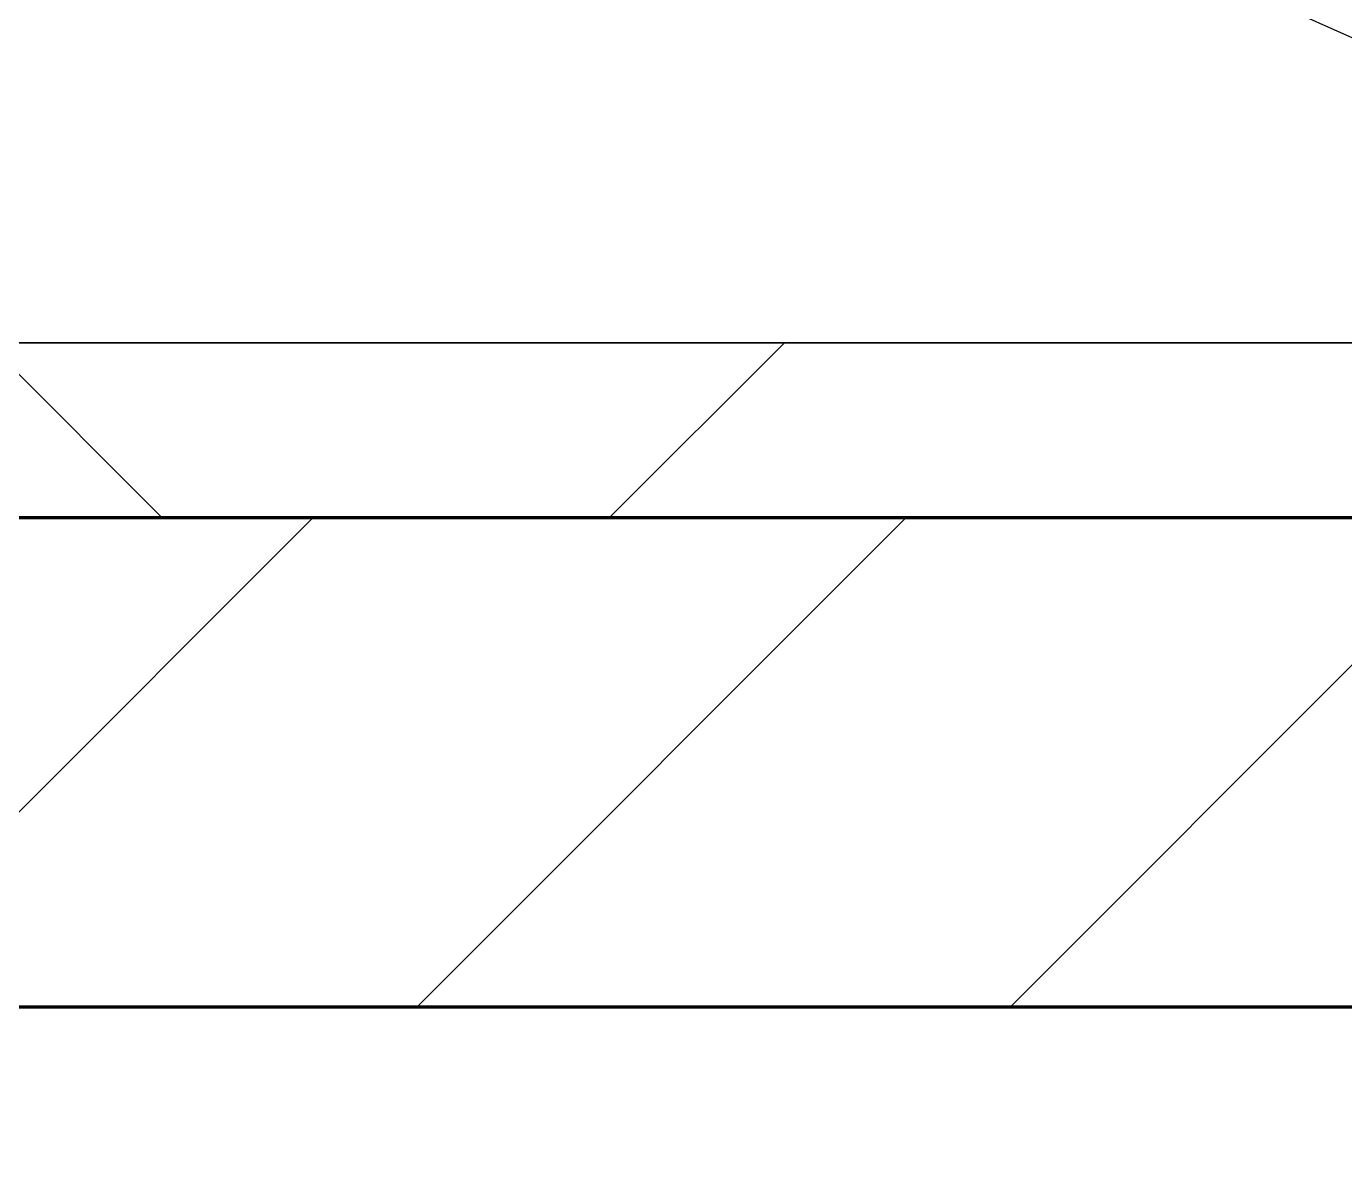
# Model space of a CAD drawing. Header units: millimetres. Extents: x -678720 to -601931, y -306 to 39239.
# Drawn here: x -651135.8 to -650758.7, y 4331.7 to 4659.5 of the extents above; entities that cross this region are included whole.
import ezdxf
from ezdxf.xclip import XClip

# ---------------------------------------------------------------- set-up
doc = ezdxf.new("R2010")
doc.units = ezdxf.units.MM
doc.header["$XCLIPFRAME"] = 0
for name, color, linetype, lineweight in [('A-DOOR-E', 2, 'Continuous', 25), ('A-GLAZ-CURT', 2, 'Continuous', 9), ('A-WALL', 5, 'Continuous', 35), ('A-WALL-FNSH', 2, 'Continuous', 35), ('A-WALL-PATT', 1, 'Continuous', 35)]:
    doc.layers.add(name, color=color, linetype=linetype, lineweight=lineweight)
doc.layers.add('A11_ALU.SOLID SHEET', color=2, linetype='Continuous')

# ---------------------------------------------------------------- blocks, each defined once
blk = doc.blocks.new('DPA_AC-SG-PI - A1_1200x1300 mm-9660120-4234-01 ENLARGED MULTI-PURPOSE LEVEL - REFLECTED CEILING PLAN - SHEET 5')
at = {"layer": 'A-DOOR-E'}
blk.add_line((-556.64, 29.95), (511.63, -447.34), dxfattribs=at)
blk = doc.blocks.new('PPLS-PP19_Custom Tile Pattern - Custom Tile Pattern-V115-4234-01 ENLARGED MULTI-PURPOSE LEVEL - REFLECTED CEILING PLAN - SHEET 5')
at = {"layer": 'A-GLAZ-CURT'}
for p, q in [((-300, 0), (300, 0)), ((300, 0), (-300, 0)), ((195.99, 0), (213.31, 0)), ((213.31, 0), (195.99, 0)), ((230.06, 0), (300, 0)), ((-300, -50), (300, -50)), ((300, -50), (-300, -50))]:
    blk.add_line(p, q, dxfattribs=at)
for points, knots in [([(-26.75, 0), (-27.82, 0), (-36.18, 0), (-53.55, 0), (-78.2, 0), (-109.64, 0), (-125.71, 0), (-135.81, 0)], [-8718.362214, -8718.362214, -8718.362214, -8718.362214, -8532.293389, -8073.216054, -7508.296369, -7004.680444, -6513.853514, -6513.853514, -6513.853514, -6513.853514]), ([(-126.5, 0), (-122.44, 0), (-108.71, 0), (-86.68, 0), (-63.44, 0), (-54.4, 0), (-48.53, 0), (-30.79, 0), (-18.03, 0), (8.61, 0), (15.02, 0), (22.91, 0), (31, 0), (39.04, 0), (51.19, 0), (58.74, 0), (61.34, 0), (61.45, 0)], [-5231.017328, -5231.017328, -5231.017328, -5231.017328, -4994.692869, -4542.524482, -4008.285538, -3689.699207, -3546.54457, -3315.260113, -2864.387349, -2439.246196, -2084.094819, -1956.422387, -1818.904206, -1645.594513, -1443.202566, -1228.752106, -1120.932285, -1120.932285, -1120.932285, -1120.932285]), ([(-36.33, 0), (-36.43, 0), (-37.27, 0), (-45.02, 0), (-46.13, 0), (-60.59, 0), (-81.23, 0), (-99.51, 0), (-114.02, 0), (-117.28, 0), (-118.78, 0)], [-1855.773136, -1855.773136, -1855.773136, -1855.773136, -1810.870157, -1672.078046, -1405.135169, -1060.00838, -740.068933, -229.489605, -116.330425, 0, 0, 0, 0]), ([(-36.62, 0), (-36.62, 0), (-40.35, 0), (-44.32, 0), (-58.97, 0), (-85.2, 0), (-107.61, 0), (-116.56, 0), (-117.56, 0)], [-4069.478503, -4069.478503, -4069.478503, -4069.478503, -3858.647035, -3538.256648, -2842.901703, -2193.204658, -1433.981041, -985.49888, -985.49888, -985.49888, -985.49888]), ([(9.32, 0), (9.08, 0), (7.65, 0), (2.57, 0), (-12.23, 0), (-25.64, 0), (-40, 0), (-56.24, 0), (-75.59, 0), (-94, 0), (-112.01, 0), (-114.94, 0), (-115.63, 0)], [-2922.926651, -2922.926651, -2922.926651, -2922.926651, -2882.788014, -2720.818881, -2518.50168, -2125.455881, -1792.521578, -1466.981642, -1208.454564, -789.402658, -501.969187, -243.577221, -243.577221, -243.577221, -243.577221]), ([(-83.28, 0), (-83.28, 0), (-82.91, 0), (-76.14, 0), (-62.97, 0), (-48.14, 0), (-36.49, 0), (-33.57, 0), (-29.94, 0), (-28.57, 0)], [-1393.4169, -1393.4169, -1393.4169, -1393.4169, -1353.722004, -1274.333717, -1073.56893, -651.549973, -296.515819, -83.513472, 0, 0, 0, 0]), ([(-29.03, 0), (-33.97, 0), (-43.74, 0), (-56.37, 0), (-65.78, 0), (-69.07, 0), (-69.97, 0)], [-2680.714891, -2680.714891, -2680.714891, -2680.714891, -2413.671296, -2161.752162, -2006.592567, -1941.894647, -1941.894647, -1941.894647, -1941.894647]), ([(-69.64, 0), (-59.01, 0), (-39.16, 0), (-12.78, 0), (4.23, 0), (9.64, 0), (10.14, 0), (10.18, 0)], [-4627.967198, -4627.967198, -4627.967198, -4627.967198, -4065.652676, -3589.737505, -3285.047089, -3066.359526, -3044.715262, -3044.715262, -3044.715262, -3044.715262]), ([(-66.39, 0), (-66.39, 0), (-63.63, 0), (-53.63, 0), (-34.42, 0), (-29.82, 0), (-29.19, 0)], [-2493.31794, -2493.31794, -2493.31794, -2493.31794, -2315.303971, -1809.437387, -963.711516, -666.19313, -666.19313, -666.19313, -666.19313]), ([(31.18, 0), (25.97, 0), (11.99, 0), (-16.92, 0), (-47.42, 0), (-65.77, 0), (-66.37, 0), (-66.38, 0)], [-4496.803627, -4496.803627, -4496.803627, -4496.803627, -4222.080604, -3745.412743, -2981.410125, -2542.574734, -2498.224237, -2498.224237, -2498.224237, -2498.224237]), ([(-63.63, 0), (-61.49, 0), (-57.39, 0), (-54.49, 0), (-45.2, 0), (-40.79, 0), (-40.46, 0), (-40.44, 0)], [-2969.237017, -2969.237017, -2969.237017, -2969.237017, -2851.217951, -2734.127174, -2474.780881, -2410.990208, -2350.645972, -2350.645972, -2350.645972, -2350.645972]), ([(-58.83, 0), (-58.37, 0), (-57.29, 0), (-54.23, 0), (-46.33, 0), (-42.62, 0), (-41.76, 0)], [-4859.52896, -4859.52896, -4859.52896, -4859.52896, -4680.891996, -4469.85053, -4321.566175, -4270.495146, -4270.495146, -4270.495146, -4270.495146]), ([(-51.83, 0), (-51.83, 0), (-51.78, 0), (-47.4, 0), (-46.01, 0), (-40.22, 0), (-36.78, 0)], [-632.814994, -632.814994, -632.814994, -632.814994, -627.965721, -508.377888, -260.442412, 0, 0, 0, 0]), ([(76.63, 0), (74.8, 0), (67.65, 0), (53.52, 0), (37, 0), (24.07, 0), (12.82, 0), (-2.9, 0), (-20.62, 0), (-32.81, 0), (-44.85, 0), (-51.43, 0), (-51.79, 0)], [-3095.572228, -3095.572228, -3095.572228, -3095.572228, -2950.589685, -2634.532728, -2313.748533, -2106.613311, -1925.670641, -1617.263037, -1290.787923, -1039.307308, -819.71621, -644.910881, -644.910881, -644.910881, -644.910881]), ([(-41.76, 0), (-39.9, 0), (-37.72, 0), (-36.92, 0), (-36.77, 0)], [-4270.495146, -4270.495146, -4270.495146, -4270.495146, -4161.040818, -4106.245333, -4106.245333, -4106.245333, -4106.245333]), ([(-36.78, 0), (-32.43, 0), (-19.22, 0), (8.83, 0), (43.36, 0), (70.92, 0), (82.12, 0), (83.66, 0)], [-6191.144455, -6191.144455, -6191.144455, -6191.144455, -5862.463379, -5340.621928, -4573.028122, -4094.177415, -3869.465285, -3869.465285, -3869.465285, -3869.465285]), ([(-36.29, 0), (-36.29, 0), (-34.66, 0), (-28.88, 0), (-26.95, 0), (-26.54, 0)], [-9150.272121, -9150.272121, -9150.272121, -9150.272121, -9057.163041, -8919.836787, -8834.607043, -8834.607043, -8834.607043, -8834.607043]), ([(-3.95, 0), (-9.53, 0), (-20.13, 0), (-34.76, 0), (-36.04, 0)], [-9747.190563, -9747.190563, -9747.190563, -9747.190563, -9424.652049, -9182.880979, -9182.880979, -9182.880979, -9182.880979]), ([(-33.34, 0), (-33.34, 0), (-32.93, 0), (-31.16, 0), (-30.52, 0)], [-2415.024266, -2415.024266, -2415.024266, -2415.024266, -2357.633367, -2323.618664, -2323.618664, -2323.618664, -2323.618664]), ([(61.17, 0), (58.88, 0), (52.24, 0), (39.61, 0), (24.74, 0), (2.64, 0), (-17.84, 0), (-30.57, 0), (-31.82, 0), (-32, 0)], [-4453.60244, -4453.60244, -4453.60244, -4453.60244, -4326.416877, -4098.545751, -3766.694881, -3333.063701, -2994.501669, -2698.150104, -2614.070998, -2614.070998, -2614.070998, -2614.070998]), ([(-30.76, 0), (-30.73, 0), (-29.99, 0), (-23.47, 0), (-15.75, 0), (-15.19, 0)], [-54176.191683, -54176.191683, -54176.191683, -54176.191683, -54157.274271, -53749.15266, -53717.791567, -53717.791567, -53717.791567, -53717.791567]), ([(-30.52, 0), (-27.11, 0), (-19.71, 0), (-9.99, 0), (-4.06, 0)], [-2323.618664, -2323.618664, -2323.618664, -2323.618664, -2142.497158, -1839.531443, -1839.531443, -1839.531443, -1839.531443]), ([(-13, 0), (-14.35, 0), (-17.68, 0), (-25.97, 0), (-29.52, 0), (-30.21, 0)], [-55207.591944, -55207.591944, -55207.591944, -55207.591944, -54789.006179, -54461.685999, -54290.791712, -54290.791712, -54290.791712, -54290.791712]), ([(-3.95, 0), (-7.86, 0), (-16.11, 0), (-24.92, 0), (-29.03, 0)], [-3163.656983, -3163.656983, -3163.656983, -3163.656983, -2903.012179, -2680.714891, -2680.714891, -2680.714891, -2680.714891]), ([(-28.98, 0), (-28.66, 0), (-27.39, 0), (-24.45, 0), (-22.56, 0)], [-166.548282, -166.548282, -166.548282, -166.548282, -102.06493, 0, 0, 0, 0]), ([(-28.57, 0), (-26.93, 0), (-20.29, 0), (-11.45, 0), (2.08, 0), (13.15, 0), (21.24, 0), (24.62, 0), (24.72, 0), (24.72, 0)], [-5361.429781, -5361.429781, -5361.429781, -5361.429781, -5261.36855, -5050.479954, -4785.90057, -4596.498881, -4445.288762, -4384.376941, -4376.041937, -4376.041937, -4376.041937, -4376.041937]), ([(-22.56, 0), (-20.27, 0), (-17.03, 0), (-11.36, 0), (-7.66, 0), (-6.6, 0), (-6.44, 0)], [-56468.192263, -56468.192263, -56468.192263, -56468.192263, -56344.022017, -56303.229861, -56166.290093, -56124.392176, -56124.392176, -56124.392176, -56124.392176]), ([(-6.54, 0), (-6.73, 0), (-7.2, 0), (-7.6, 0), (-7.79, 0)], [-56009.792147, -56009.792147, -56009.792147, -56009.792147, -55949.290093, -55895.192118, -55895.192118, -55895.192118, -55895.192118]), ([(-3.98, 0), (-1.59, 0), (10.63, 0), (22.06, 0), (37.44, 0), (45.92, 0), (57.76, 0), (64.47, 0), (72.74, 0), (75.22, 0), (76.03, 0), (76.21, 0)], [-1838.140499, -1838.140499, -1838.140499, -1838.140499, -1716.209403, -1206.526904, -1089.329421, -901.315459, -753.071572, -495.328968, -421.953223, -334.951786, -290.452333, -290.452333, -290.452333, -290.452333]), ([(-3.35, 0), (-0.59, 0), (14.04, 0), (35.66, 0), (55.18, 0), (61.94, 0)], [-439.821474, -439.821474, -439.821474, -439.821474, -429.606584, -390.253598, -369.587406, -369.587406, -369.587406, -369.587406]), ([(8.33, 0), (8.19, 0), (7.18, 0), (3.12, 0), (-1.74, 0), (-3.35, 0)], [-3574.286521, -3574.286521, -3574.286521, -3574.286521, -3526.962355, -3285.499107, -3177.143574, -3177.143574, -3177.143574, -3177.143574]), ([(30.82, 0), (29.27, 0), (20.14, 0), (8.98, 0), (-1, 0), (-3.05, 0)], [-10462.034656, -10462.034656, -10462.034656, -10462.034656, -10363.088938, -9884.23066, -9764.565679, -9764.565679, -9764.565679, -9764.565679]), ([(-2.63, 0), (-2.47, 0), (-1.22, 0), (4.92, 0), (15.97, 0), (22.54, 0), (24.49, 0)], [-226.825321, -226.825321, -226.825321, -226.825321, -220.269177, -206.416616, -198.214427, -187.717507, -187.717507, -187.717507, -187.717507]), ([(103.09, 0), (101.08, 0), (86.31, 0), (63.34, 0), (35.84, 0), (12, 0), (3.08, 0), (-1.67, 0), (-2.25, 0)], [-375.435014, -375.435014, -375.435014, -375.435014, -369.147452, -330.153101, -307.516438, -285.83788, -246.234814, -234.646884, -234.646884, -234.646884, -234.646884]), ([(24.69, 0), (24.54, 0), (20.99, 0), (15.48, 0), (10.8, 0), (9.63, 0)], [-4368.572414, -4368.572414, -4368.572414, -4368.572414, -4306.476363, -4080.000647, -3772.857994, -3772.857994, -3772.857994, -3772.857994]), ([(18.16, 0), (19.15, 0), (24.25, 0), (25.66, 0), (26.12, 0)], [-5700.113719, -5700.113719, -5700.113719, -5700.113719, -5554.232259, -5302.431367, -5302.431367, -5302.431367, -5302.431367]), ([(114.39, 0), (114.2, 0), (112.08, 0), (105.42, 0), (92.38, 0), (85.59, 0), (74.4, 0), (62.26, 0), (51.85, 0), (43.81, 0), (29.53, 0), (20.67, 0), (18.85, 0), (18.16, 0)], [-8148.58938, -8148.58938, -8148.58938, -8148.58938, -8105.191388, -7723.759874, -7531.75727, -7135.649961, -6924.452779, -6738.82075, -6548.303034, -6314.283804, -6135.05769, -5972.647715, -5832.674503, -5832.674503, -5832.674503, -5832.674503]), ([(27.44, 0), (27.9, 0), (29.54, 0), (38.07, 0), (53.39, 0), (71.67, 0), (84.83, 0), (86.01, 0), (92.51, 0), (94.33, 0)], [-5037.309798, -5037.309798, -5037.309798, -5037.309798, -4887.603822, -4705.298446, -4353.683244, -3960.84581, -3759.045785, -3336.541051, -2783.776468, -2783.776468, -2783.776468, -2783.776468]), ([(27.89, 0), (29.09, 0), (33.4, 0), (46.59, 0), (56.9, 0), (61.77, 0)], [-147.777612, -147.777612, -147.777612, -147.777612, -135.792042, -118.513713, -103.843727, -103.843727, -103.843727, -103.843727]), ([(53.18, 0), (53.06, 0), (52.22, 0), (44.99, 0), (36.46, 0), (30.82, 0)], [-622.740158, -622.740158, -622.740158, -622.740158, -566.066452, -360.610861, 0, 0, 0, 0]), ([(136.44, 0), (121.66, 0), (86.93, 0), (51.16, 0), (31.18, 0)], [-106.750556, -106.750556, -106.750556, -106.750556, -59.610984, 0, 0, 0, 0]), ([(168.37, 0), (167.68, 0), (162.47, 0), (147.02, 0), (109.77, 0), (76.86, 0), (57.82, 0), (46.51, 0), (41.18, 0), (36.02, 0), (35.54, 0), (35.54, 0)], [-543.375029, -543.375029, -543.375029, -543.375029, -530.793311, -458.593899, -401.860199, -357.622665, -341.267687, -334.000314, -326.15566, -319.318397, -317.489778, -317.489778, -317.489778, -317.489778]), ([(36.29, 0), (37.77, 0), (48.82, 0), (56.05, 0), (61.41, 0), (61.94, 0)], [-314.598523, -314.598523, -314.598523, -314.598523, -305.899624, -287.17622, -285.129125, -285.129125, -285.129125, -285.129125]), ([(61.47, 0), (61.47, 0), (61.21, 0), (54.61, 0), (53.71, 0), (53.56, 0)], [-1113.311073, -1113.311073, -1113.311073, -1113.311073, -1096.402191, -891.204116, -747.28819, -747.28819, -747.28819, -747.28819]), ([(61.94, 0), (63.86, 0), (77.28, 0), (100.57, 0), (116.08, 0), (127.68, 0), (128.28, 0)], [-103.672125, -103.672125, -103.672125, -103.672125, -97.899267, -63.759246, -39.050993, -36.980539, -36.980539, -36.980539, -36.980539]), ([(61.98, 0), (71.21, 0), (96.35, 0), (118.21, 0), (126.42, 0), (127.81, 0)], [-285.078974, -285.078974, -285.078974, -285.078974, -249.500363, -194.761443, -181.760552, -181.760552, -181.760552, -181.760552]), ([(62.76, 0), (70.11, 0), (95.6, 0), (120.63, 0), (138.28, 0), (138.53, 0)], [-368.75101, -368.75101, -368.75101, -368.75101, -346.313304, -291.370682, -290.5735, -290.5735, -290.5735, -290.5735]), ([(76.22, 0), (75.58, 0), (73.64, 0), (71.05, 0), (70.61, 0)], [-193.634889, -193.634889, -193.634889, -193.634889, -31.537676, 0, 0, 0, 0]), ([(94.4, 0), (94.4, 0), (94.64, 0), (99.11, 0), (108.97, 0), (120.79, 0), (139.94, 0), (163.31, 0), (184.81, 0), (192.83, 0), (194.05, 0)], [-2348.345796, -2348.345796, -2348.345796, -2348.345796, -2310.419338, -2233.599744, -2052.234781, -1843.028543, -1530.39897, -1095.004608, -529.74427, -318.693812, -318.693812, -318.693812, -318.693812]), ([(126.91, 0), (126.75, 0), (124.06, 0), (122.35, 0), (114.96, 0), (108.04, 0), (103.09, 0)], [-31.951916, -31.951916, -31.951916, -31.951916, -31.430235, -22.807238, -15.488593, 0, 0, 0, 0]), ([(127.83, 0), (127.37, 0), (124.8, 0), (118.6, 0), (114.23, 0), (111.98, 0), (105.66, 0), (105.23, 0), (105.23, 0)], [-9591.38112, -9591.38112, -9591.38112, -9591.38112, -9567.007022, -9453.21225, -9220.200448, -9012.77275, -8966.157302, -8929.495943, -8929.495943, -8929.495943, -8929.495943]), ([(105.26, 0), (105.52, 0), (111.01, 0), (112.65, 0), (113.59, 0)], [-8920.561005, -8920.561005, -8920.561005, -8920.561005, -8814.835624, -8577.462505, -8577.462505, -8577.462505, -8577.462505]), ([(128.58, 0), (128.8, 0), (130.16, 0), (139.26, 0), (152.67, 0), (161.24, 0), (162.19, 0), (162.75, 0)], [-633.326174, -633.326174, -633.326174, -633.326174, -627.736123, -618.981161, -602.094757, -592.980799, -581.414464, -581.414464, -581.414464, -581.414464]), ([(157.9, 0), (156.77, 0), (151.67, 0), (143.29, 0), (134.73, 0), (130.05, 0), (128.7, 0)], [-10292.955006, -10292.955006, -10292.955006, -10292.955006, -10098.273015, -9847.788484, -9677.714971, -9606.758006, -9606.758006, -9606.758006, -9606.758006]), ([(137.1, 0), (136, 0), (133.64, 0), (129.87, 0), (129.11, 0)], [-670.405967, -670.405967, -670.405967, -670.405967, -651.020627, -640.742133, -640.742133, -640.742133, -640.742133]), ([(193.8, 0), (193.33, 0), (190.11, 0), (183.13, 0), (171, 0), (161.95, 0), (161.28, 0), (158.35, 0), (157.85, 0), (157.77, 0)], [-11665.349007, -11665.349007, -11665.349007, -11665.349007, -11565.880756, -11105.624034, -10839.086983, -10768.332124, -10666.779182, -10580.760289, -10550.278881, -10550.278881, -10550.278881, -10550.278881]), ([(300, 0), (286.53, 0), (254.22, 0), (207.11, 0), (177.41, 0), (159.34, 0), (158.33, 0), (158.3, 0)], [-285.253232, -285.253232, -285.253232, -285.253232, -244.693688, -187.987675, -143.776725, -129.632772, -123.352749, -123.352749, -123.352749, -123.352749]), ([(159.07, 0), (159.13, 0), (160.84, 0), (165.21, 0), (174.15, 0), (185.98, 0), (208.82, 0), (219.42, 0), (230.06, 0)], [-115.643202, -115.643202, -115.643202, -115.643202, -114.681583, -87.660824, -65.295536, -41.623857, -24.459831, 0, 0, 0, 0]), ([(162.75, 0), (165.4, 0), (170.91, 0), (172.61, 0), (172.61, 0)], [-111.264224, -111.264224, -111.264224, -111.264224, -56.742688, -19.085662, -19.085662, -19.085662, -19.085662]), ([(192.81, 0), (187.35, 0), (180.52, 0), (174.27, 0), (169.67, 0), (168.99, 0)], [-8534.334697, -8534.334697, -8534.334697, -8534.334697, -8253.978395, -8152.463617, -8069.855175, -8069.855175, -8069.855175, -8069.855175]), ([(193.79, 0), (191.53, 0), (183.4, 0), (175.3, 0), (169.49, 0)], [-170.398458, -170.398458, -170.398458, -170.398458, -162.427601, -142.916156, -142.916156, -142.916156, -142.916156]), ([(171.51, 0), (176.48, 0), (193.23, 0), (201.73, 0), (208.81, 0), (213.9, 0), (241.96, 0), (266.73, 0), (281.71, 0), (291.71, 0), (296.52, 0), (297.86, 0), (298.09, 0)], [-7971.819559, -7971.819559, -7971.819559, -7971.819559, -7784.112253, -7606.717214, -7289.299508, -7042.621073, -6582.165592, -6068.460911, -5766.029927, -5566.724884, -5280.360606, -5199.253518, -5199.253518, -5199.253518, -5199.253518]), ([(172.07, 0), (177.66, 0), (187.87, 0), (201.08, 0), (207.47, 0), (213.96, 0), (215.11, 0)], [-255.364076, -255.364076, -255.364076, -255.364076, -237.955587, -223.92608, -215.862851, -208.75215, -208.75215, -208.75215, -208.75215]), ([(247.1, 0), (246.76, 0), (245.04, 0), (238.34, 0), (226.56, 0), (221.1, 0), (206.65, 0), (197.06, 0), (193.77, 0)], [-9649.085549, -9649.085549, -9649.085549, -9649.085549, -9581.591397, -9406.094246, -9221.510254, -9016.44624, -8717.832359, -8550.547866, -8550.547866, -8550.547866, -8550.547866]), ([(215.22, 0), (214.62, 0), (210.55, 0), (205.35, 0), (198.11, 0), (194.33, 0)], [-203.825446, -203.825446, -203.825446, -203.825446, -198.527383, -184.406837, -171.028136, -171.028136, -171.028136, -171.028136]), ([(300, 0), (288.22, 0), (262, 0), (230.43, 0), (219.94, 0), (219.02, 0)], [-12528.858583, -12528.858583, -12528.858583, -12528.858583, -11905.454923, -11162.864862, -10856.732305, -10856.732305, -10856.732305, -10856.732305]), ([(219.9, 0), (220.86, 0), (227.84, 0), (242.06, 0), (246.54, 0), (246.96, 0)], [-10670.940496, -10670.940496, -10670.940496, -10670.940496, -10511.382485, -9925.173265, -9834.877357, -9834.877357, -9834.877357, -9834.877357]), ([(284.76, 0), (284.76, 0), (285.09, 0), (287.47, 0), (293.59, 0), (297.76, 0), (300, 0)], [-4110.630118, -4110.630118, -4110.630118, -4110.630118, -4053.389046, -3959.664717, -3862.421465, -3746.95702, -3746.95702, -3746.95702, -3746.95702]), ([(297.38, 0), (295.84, 0), (291.62, 0), (285.38, 0), (284.87, 0)], [-4803.172655, -4803.172655, -4803.172655, -4803.172655, -4358.271401, -4143.037883, -4143.037883, -4143.037883, -4143.037883])]:
    blk.add_open_spline(points, degree=3, knots=knots, dxfattribs=at)
for points in [[(-39.84, 0), (-39.08, 0), (-38.11, 0), (-37.36, 0)], [(-15.19, 0), (-13.81, 0), (-9.47, 0), (-4.02, 0)], [(24.49, 0), (25.23, 0), (25.72, 0), (26.04, 0)], [(70.61, 0), (68.13, 0), (65.15, 0), (61.97, 0)], [(80.35, 0), (79.57, 0), (78.27, 0), (76.63, 0)], [(84.06, 0), (83.48, 0), (82.41, 0), (81.72, 0)], [(127.87, 0), (130.98, 0), (133.1, 0), (134.6, 0)], [(168.74, 0), (168.74, 0), (169.81, 0), (171.51, 0)], [(195.11, 0), (194.91, 0), (194.44, 0), (193.8, 0)]]:
    blk.add_open_spline(points, degree=3, dxfattribs=at)
blk = doc.blocks.new('PPLS-PP19_Custom Tile Pattern - Custom Tile Pattern-V116-4234-01 ENLARGED MULTI-PURPOSE LEVEL - REFLECTED CEILING PLAN - SHEET 5')
at = {"layer": 'A-GLAZ-CURT'}
for p, q in [((-300, 0), (-78.98, 0)), ((-78.98, 0), (-300, 0)), ((-293.07, 0), (-275.75, 0)), ((-275.75, 0), (-293.07, 0)), ((-300, -50), (32.93, -50)), ((32.93, -50), (-300, -50))]:
    blk.add_line(p, q, dxfattribs=at)
at = {"layer": 'A-GLAZ-CURT', "flags": 128}
for points in [[(-300, 0), (-291.56, 0), (-283.3, 0), (-275.2, 0)], [(-275.48, 0), (-283.55, 0), (-291.73, 0), (-300, 0)]]:
    blk.add_lwpolyline(points, dxfattribs=at)
at = {"layer": 'A-GLAZ-CURT'}
blk.add_open_spline([(-300, 0), (-291.7, 0), (-283.49, 0), (-275.49, 0)], degree=3, dxfattribs=at)
blk.add_open_spline([(-208.45, 0), (-210.35, 0), (-233.07, 0), (-262.56, 0), (-294.48, 0), (-300, 0)], degree=3, knots=[-15260.642811, -15260.642811, -15260.642811, -15260.642811, -15131.813646, -13729.592194, -13439.944408, -13439.944408, -13439.944408, -13439.944408], dxfattribs=at)
blk = doc.blocks.new('*U321')
at = {"layer": 'A-GLAZ-CURT'}
for name, p in [('PPLS-PP19_Custom Tile Pattern - Custom Tile Pattern-V115-4234-01 ENLARGED MULTI-PURPOSE LEVEL - REFLECTED CEILING PLAN - SHEET 5', (-18065, -4710)), ('PPLS-PP19_Custom Tile Pattern - Custom Tile Pattern-V116-4234-01 ENLARGED MULTI-PURPOSE LEVEL - REFLECTED CEILING PLAN - SHEET 5', (-17465, -4710))]:
    blk.add_blockref(name, p, dxfattribs=at)
blk = doc.blocks.new('*U743')
blk.add_lwpolyline([(21173.36, -580), (28210, -580), (28210, -6849.96), (45954.15, -6849.96), (45954.15, 600), (82995.06, 600), (83086.47, 650), (90052, 650), (90392, 990), (103159.16, 990), (103159.16, 4990), (21173.36, 4990), (21173.36, 3485.45), (21203.36, 3485.45), (21203.36, 925.54), (21173.36, 925.54), (21173.36, -580)])

msp = doc.modelspace()

# ---------------------------------------------------------------- block references
at = {"layer": 'A11_ALU.SOLID SHEET'}
ref = msp.add_blockref('*U743', (-744682.37, 3579.02), dxfattribs=at)
XClip(ref).set_block_clipping_path([(69798.6834257276, -3885.5002684942), (120965.0023936313, 33679.9972602262)])

# ---------------------------------------------------------------- next in the draw order: hatches: boundary and pattern name
at = {"layer": 'A-WALL-PATT', "lineweight": 9}
h = msp.add_hatch(dxfattribs=at)
h.set_pattern_fill('FP_3', color=256, style=0, pattern_type=2)
h.set_pattern_definition([(45, (0, 0), (-212.13203, 212.13203), []), (135, (0, 0), (-212.13203, -212.13203), [])])
h.paths.add_polyline_path([(-654269.66, 4519.02), (-650449.44, 4519.02), (-650561.35, 4569.02), (-654219.66, 4569.02)])
h.paths.add_polyline_path([(-637582.37, 4519.02), (-637582.37, 4569.02), (-643251.04, 4569.02), (-643139.13, 4519.02), (-641132.34, 4519.02)])
h.paths.add_polyline_path([(-648779.13, 4519.02), (-646849.44, 4519.02), (-646961.35, 4569.02), (-650451.04, 4569.02), (-650339.13, 4519.02), (-648845.05, 4519.02)])
h.paths.add_polyline_path([(-643249.44, 4519.02), (-643361.35, 4569.02), (-646851.04, 4569.02), (-646739.13, 4519.02), (-643307.72, 4519.02)])
h = msp.add_hatch(dxfattribs=at)
h.set_pattern_fill('FP_2', color=256, style=0, pattern_type=2)
h.set_pattern_definition([(45, (0, 0), (-84.852814, 84.852814), [])])
h.paths.add_polyline_path([(-644182.37, 4379.02), (-625797.37, 4379.02), (-625797.37, 4519.02), (-643139.13, 4519.02), (-643088.73, 4496.5), (-643084.96, 4498.68), (-643079.79, 4498.68), (-643073.71, 4494.02), (-643072.71, 4489.35), (-643007.37, 4460.15), (-643025.73, 4419.07), (-643249.44, 4519.02), (-646739.13, 4519.02), (-646688.73, 4496.5), (-646684.96, 4498.68), (-646679.79, 4498.68), (-646673.71, 4494.02), (-646672.71, 4489.35), (-646607.37, 4460.15), (-646625.73, 4419.07), (-646849.44, 4519.02), (-650339.13, 4519.02), (-650288.73, 4496.5), (-650284.96, 4498.68), (-650279.79, 4498.68), (-650273.71, 4494.02), (-650272.71, 4489.35), (-650207.37, 4460.15), (-650225.73, 4419.07), (-650449.44, 4519.02), (-654269.66, 4519.02), (-654409.66, 4379.02), (-644296.53, 4379.02)])

# ---------------------------------------------------------------- next in the draw order: linework, layer by layer
at = {"layer": 'A-WALL', "color": 7, "lineweight": 70}
for p, q in [((-651382.37, 4519.02), (-650449.44, 4519.02)), ((-650182.37, 4379.02), (-651382.37, 4379.02))]:
    msp.add_line(p, q, dxfattribs=at)
at = {"layer": 'A-WALL-FNSH', "color": 250}
for p, q in [((-651382.37, 4569.02), (-650561.35, 4569.02)), ((-650449.44, 4519.02), (-651382.37, 4519.02))]:
    msp.add_line(p, q, dxfattribs=at)

# ---------------------------------------------------------------- next in the draw order: block references
msp.add_blockref('*U321', (-633017.37, 9279.02))
at = {"layer": 'A-DOOR-E', "rotation": 180}
msp.add_blockref('DPA_AC-SG-PI - A1_1200x1300 mm-9660120-4234-01 ENLARGED MULTI-PURPOSE LEVEL - REFLECTED CEILING PLAN - SHEET 5', (-650782.37, 4449.02), dxfattribs=at)

doc.saveas('drawing.dxf')
